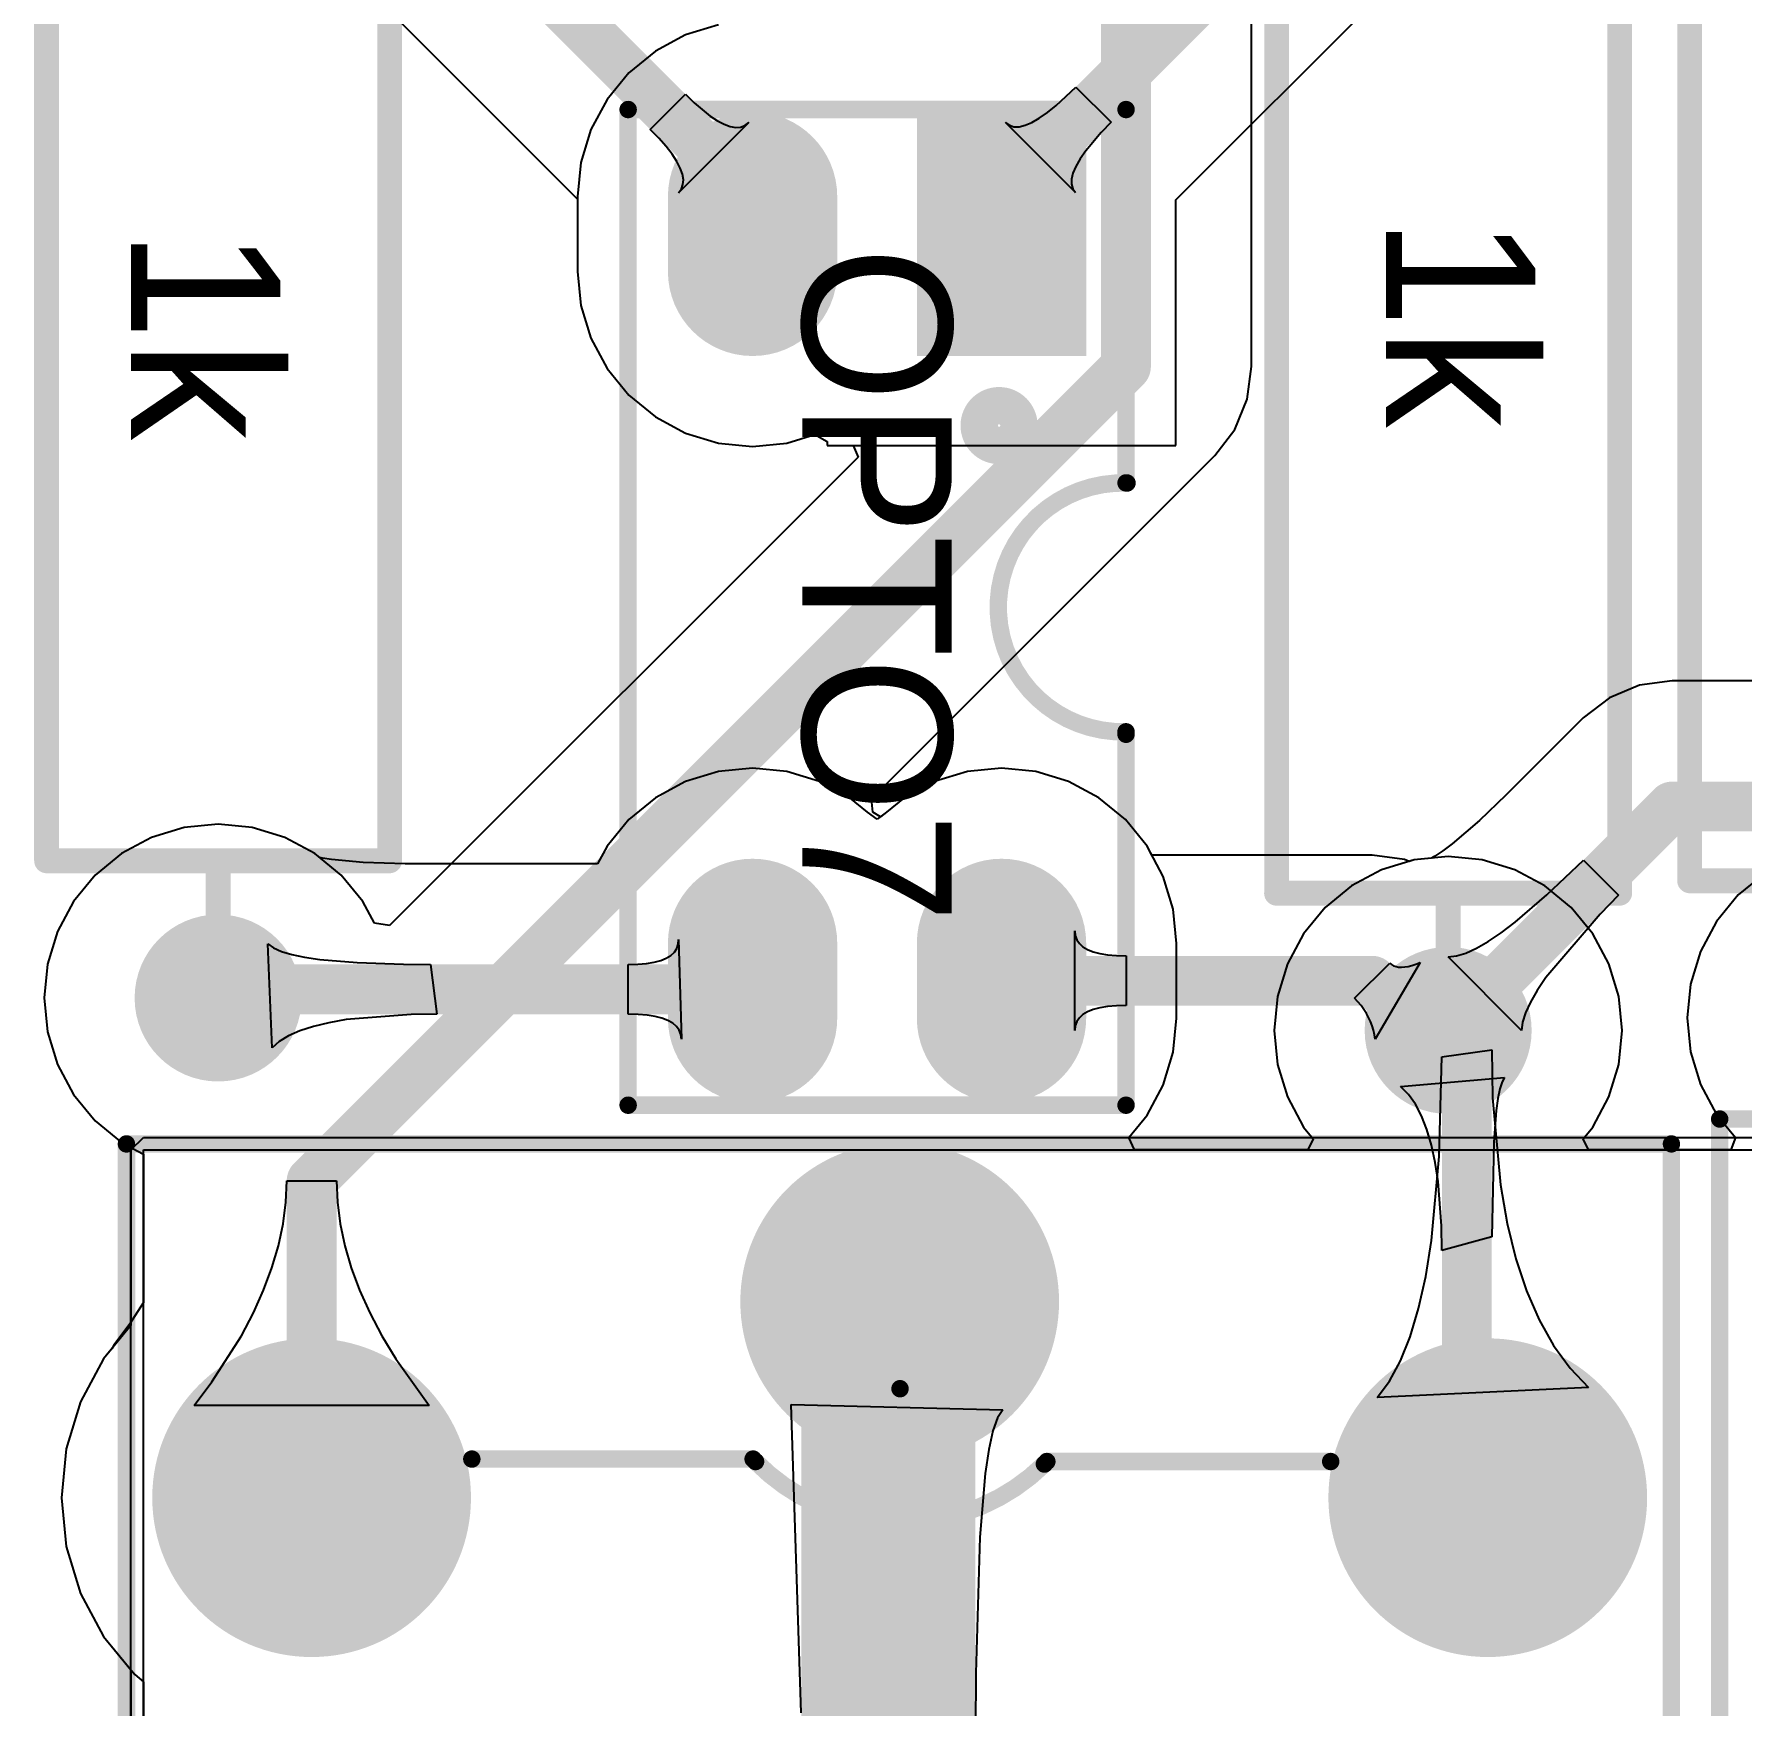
# Model space of a CAD drawing. Header units: millimetres. Extents: x 0 to 190, y 0 to 100.
# Drawn here: x 112.42 to 129.85, y 21.89 to 38.95 of the extents above; entities that cross this region are included whole.
import ezdxf

# ---------------------------------------------------------------- set-up
doc = ezdxf.new("R2010")
doc.units = ezdxf.units.MM
for name, color, linetype in [('BottomLayer', 5, 'Continuous'), ('BottomSolder', 6, 'Continuous'), ('MultiLayer', 9, 'Continuous'), ('PadHoleLayer', 156, 'Continuous'), ('TopLayer', 1, 'Continuous'), ('TopOverlay', 2, 'Continuous'), ('TopSolder', 216, 'Continuous')]:
    doc.layers.add(name, color=color, linetype=linetype)

msp = doc.modelspace()

# ---------------------------------------------------------------- hatches: boundary and pattern name
at = {"layer": 'BottomLayer'}
h = msp.add_hatch(color=5, dxfattribs=at)
edge = h.paths.add_edge_path()
edge.add_arc((119.753, 37.287), 0.762, 0, 180)
edge.add_line((118.991, 37.287), (118.991, 36.525))
edge.add_arc((119.753, 36.525), 0.762, 180, 360)
edge.add_line((120.515, 36.525), (120.515, 37.287))
msp.add_hatch(color=5, dxfattribs=at).paths.add_polyline_path([(123.055, 38.049), (123.055, 35.763), (121.531, 35.763), (121.531, 38.049)])
h = msp.add_hatch(color=5, dxfattribs=at)
edge = h.paths.add_edge_path()
edge.add_arc((119.753, 29.667), 0.762, 0, 180)
edge.add_line((118.991, 29.667), (118.991, 28.905))
edge.add_arc((119.753, 28.905), 0.762, 180, 360)
edge.add_line((120.515, 28.905), (120.515, 29.667))
h = msp.add_hatch(color=5, dxfattribs=at)
edge = h.paths.add_edge_path()
edge.add_arc((122.293, 29.667), 0.762, 0, 180)
edge.add_line((121.531, 29.667), (121.531, 28.905))
edge.add_arc((122.293, 28.905), 0.762, 180, 360)
edge.add_line((123.055, 28.905), (123.055, 29.667))
h = msp.add_hatch(color=5, dxfattribs=at)
edge = h.paths.add_edge_path()
edge.add_arc((114.3, 29.11), 0.75, 0, 360)
h = msp.add_hatch(color=5, dxfattribs=at)
edge = h.paths.add_edge_path()
edge.add_arc((126.85, 28.779), 0.75, 0, 360)
h = msp.add_hatch(color=5, dxfattribs=at)
edge = h.paths.add_edge_path()
edge.add_arc((121.254, 26.011), 1.524, 0, 360)
h = msp.add_hatch(color=5, dxfattribs=at)
edge = h.paths.add_edge_path()
edge.add_arc((115.254, 24.011), 1.524, 0, 360)
h = msp.add_hatch(color=5, dxfattribs=at)
edge = h.paths.add_edge_path()
edge.add_arc((127.254, 24.011), 1.524, 0, 360)
at = {"layer": 'BottomSolder'}
h = msp.add_hatch(color=6, dxfattribs=at)
edge = h.paths.add_edge_path()
edge.add_arc((119.753, 37.287), 0.864, 0, 180)
edge.add_line((118.89, 37.287), (118.89, 36.525))
edge.add_arc((119.753, 36.525), 0.864, 180, 360)
edge.add_line((120.617, 36.525), (120.617, 37.287))
msp.add_hatch(color=6, dxfattribs=at).paths.add_polyline_path([(123.157, 38.151), (123.157, 35.662), (121.43, 35.662), (121.43, 38.151)])
h = msp.add_hatch(color=6, dxfattribs=at)
edge = h.paths.add_edge_path()
edge.add_arc((119.753, 29.667), 0.864, 0, 180)
edge.add_line((118.89, 29.667), (118.89, 28.905))
edge.add_arc((119.753, 28.905), 0.864, 180, 360)
edge.add_line((120.617, 28.905), (120.617, 29.667))
h = msp.add_hatch(color=6, dxfattribs=at)
edge = h.paths.add_edge_path()
edge.add_arc((122.293, 29.667), 0.864, 0, 180)
edge.add_line((121.43, 29.667), (121.43, 28.905))
edge.add_arc((122.293, 28.905), 0.864, 180, 360)
edge.add_line((123.157, 28.905), (123.157, 29.667))
h = msp.add_hatch(color=6, dxfattribs=at)
edge = h.paths.add_edge_path()
edge.add_arc((114.3, 29.11), 0.852, 0, 360)
h = msp.add_hatch(color=6, dxfattribs=at)
edge = h.paths.add_edge_path()
edge.add_arc((126.85, 28.779), 0.852, 0, 360)
h = msp.add_hatch(color=6, dxfattribs=at)
edge = h.paths.add_edge_path()
edge.add_arc((121.254, 26.011), 1.626, 0, 360)
h = msp.add_hatch(color=6, dxfattribs=at)
edge = h.paths.add_edge_path()
edge.add_arc((115.254, 24.011), 1.626, 0, 360)
h = msp.add_hatch(color=6, dxfattribs=at)
edge = h.paths.add_edge_path()
edge.add_arc((127.254, 24.011), 1.626, 0, 360)
at = {"layer": 'MultiLayer'}
h = msp.add_hatch(color=9, dxfattribs=at)
edge = h.paths.add_edge_path()
edge.add_arc((119.753, 37.287), 0.762, 0, 180)
edge.add_line((118.991, 37.287), (118.991, 36.525))
edge.add_arc((119.753, 36.525), 0.762, 180, 360)
edge.add_line((120.515, 36.525), (120.515, 37.287))
msp.add_hatch(color=9, dxfattribs=at).paths.add_polyline_path([(123.055, 38.049), (123.055, 35.763), (121.531, 35.763), (121.531, 38.049)])
h = msp.add_hatch(color=9, dxfattribs=at)
edge = h.paths.add_edge_path()
edge.add_arc((119.753, 29.667), 0.762, 0, 180)
edge.add_line((118.991, 29.667), (118.991, 28.905))
edge.add_arc((119.753, 28.905), 0.762, 180, 360)
edge.add_line((120.515, 28.905), (120.515, 29.667))
h = msp.add_hatch(color=9, dxfattribs=at)
edge = h.paths.add_edge_path()
edge.add_arc((122.293, 29.667), 0.762, 0, 180)
edge.add_line((121.531, 29.667), (121.531, 28.905))
edge.add_arc((122.293, 28.905), 0.762, 180, 360)
edge.add_line((123.055, 28.905), (123.055, 29.667))
h = msp.add_hatch(color=9, dxfattribs=at)
edge = h.paths.add_edge_path()
edge.add_arc((114.3, 29.11), 0.75, 0, 360)
h = msp.add_hatch(color=9, dxfattribs=at)
edge = h.paths.add_edge_path()
edge.add_arc((126.85, 28.779), 0.75, 0, 360)
h = msp.add_hatch(color=9, dxfattribs=at)
edge = h.paths.add_edge_path()
edge.add_arc((121.254, 26.011), 1.524, 0, 360)
h = msp.add_hatch(color=9, dxfattribs=at)
edge = h.paths.add_edge_path()
edge.add_arc((115.254, 24.011), 1.524, 0, 360)
h = msp.add_hatch(color=9, dxfattribs=at)
edge = h.paths.add_edge_path()
edge.add_arc((127.254, 24.011), 1.524, 0, 360)
at = {"layer": 'PadHoleLayer'}
h = msp.add_hatch(color=156, dxfattribs=at)
edge = h.paths.add_edge_path()
edge.add_arc((119.753, 36.906), 0.394, 0, 360)
h = msp.add_hatch(color=156, dxfattribs=at)
edge = h.paths.add_edge_path()
edge.add_arc((122.293, 36.906), 0.394, 0, 360)
h = msp.add_hatch(color=156, dxfattribs=at)
edge = h.paths.add_edge_path()
edge.add_arc((119.753, 29.286), 0.394, 0, 360)
h = msp.add_hatch(color=156, dxfattribs=at)
edge = h.paths.add_edge_path()
edge.add_arc((122.293, 29.286), 0.394, 0, 360)
h = msp.add_hatch(color=156, dxfattribs=at)
edge = h.paths.add_edge_path()
edge.add_arc((114.3, 29.11), 0.35, 0, 360)
h = msp.add_hatch(color=156, dxfattribs=at)
edge = h.paths.add_edge_path()
edge.add_arc((126.85, 28.779), 0.35, 0, 360)
h = msp.add_hatch(color=156, dxfattribs=at)
edge = h.paths.add_edge_path()
edge.add_arc((121.254, 26.011), 0.571, 0, 360)
h = msp.add_hatch(color=156, dxfattribs=at)
edge = h.paths.add_edge_path()
edge.add_arc((115.254, 24.011), 0.571, 0, 360)
h = msp.add_hatch(color=156, dxfattribs=at)
edge = h.paths.add_edge_path()
edge.add_arc((127.254, 24.011), 0.571, 0, 360)
at = {"layer": 'TopLayer'}
h = msp.add_hatch(color=1, dxfattribs=at)
edge = h.paths.add_edge_path()
edge.add_arc((119.753, 37.287), 0.762, 0, 180)
edge.add_line((118.991, 37.287), (118.991, 36.525))
edge.add_arc((119.753, 36.525), 0.762, 180, 360)
edge.add_line((120.515, 36.525), (120.515, 37.287))
msp.add_hatch(color=1, dxfattribs=at).paths.add_polyline_path([(123.055, 38.049), (123.055, 35.763), (121.531, 35.763), (121.531, 38.049)])
h = msp.add_hatch(color=1, dxfattribs=at)
edge = h.paths.add_edge_path()
edge.add_arc((119.753, 29.667), 0.762, 0, 180)
edge.add_line((118.991, 29.667), (118.991, 28.905))
edge.add_arc((119.753, 28.905), 0.762, 180, 360)
edge.add_line((120.515, 28.905), (120.515, 29.667))
h = msp.add_hatch(color=1, dxfattribs=at)
edge = h.paths.add_edge_path()
edge.add_arc((122.293, 29.667), 0.762, 0, 180)
edge.add_line((121.531, 29.667), (121.531, 28.905))
edge.add_arc((122.293, 28.905), 0.762, 180, 360)
edge.add_line((123.055, 28.905), (123.055, 29.667))
h = msp.add_hatch(color=1, dxfattribs=at)
edge = h.paths.add_edge_path()
edge.add_arc((114.3, 29.11), 0.75, 0, 360)
h = msp.add_hatch(color=1, dxfattribs=at)
edge = h.paths.add_edge_path()
edge.add_arc((126.85, 28.779), 0.75, 0, 360)
h = msp.add_hatch(color=1, dxfattribs=at)
edge = h.paths.add_edge_path()
edge.add_arc((121.254, 26.011), 1.524, 0, 360)
h = msp.add_hatch(color=1, dxfattribs=at)
edge = h.paths.add_edge_path()
edge.add_arc((115.254, 24.011), 1.524, 0, 360)
h = msp.add_hatch(color=1, dxfattribs=at)
edge = h.paths.add_edge_path()
edge.add_arc((127.254, 24.011), 1.524, 0, 360)
at = {"layer": 'TopSolder'}
h = msp.add_hatch(color=216, dxfattribs=at)
edge = h.paths.add_edge_path()
edge.add_arc((119.753, 37.287), 0.864, 0, 180)
edge.add_line((118.89, 37.287), (118.89, 36.525))
edge.add_arc((119.753, 36.525), 0.864, 180, 360)
edge.add_line((120.617, 36.525), (120.617, 37.287))
msp.add_hatch(color=216, dxfattribs=at).paths.add_polyline_path([(123.157, 38.151), (123.157, 35.662), (121.43, 35.662), (121.43, 38.151)])
h = msp.add_hatch(color=216, dxfattribs=at)
edge = h.paths.add_edge_path()
edge.add_arc((119.753, 29.667), 0.864, 0, 180)
edge.add_line((118.89, 29.667), (118.89, 28.905))
edge.add_arc((119.753, 28.905), 0.864, 180, 360)
edge.add_line((120.617, 28.905), (120.617, 29.667))
h = msp.add_hatch(color=216, dxfattribs=at)
edge = h.paths.add_edge_path()
edge.add_arc((122.293, 29.667), 0.864, 0, 180)
edge.add_line((121.43, 29.667), (121.43, 28.905))
edge.add_arc((122.293, 28.905), 0.864, 180, 360)
edge.add_line((123.157, 28.905), (123.157, 29.667))
h = msp.add_hatch(color=216, dxfattribs=at)
edge = h.paths.add_edge_path()
edge.add_arc((114.3, 29.11), 0.852, 0, 360)
h = msp.add_hatch(color=216, dxfattribs=at)
edge = h.paths.add_edge_path()
edge.add_arc((126.85, 28.779), 0.852, 0, 360)
h = msp.add_hatch(color=216, dxfattribs=at)
edge = h.paths.add_edge_path()
edge.add_arc((121.254, 26.011), 1.626, 0, 360)
h = msp.add_hatch(color=216, dxfattribs=at)
edge = h.paths.add_edge_path()
edge.add_arc((115.254, 24.011), 1.626, 0, 360)
h = msp.add_hatch(color=216, dxfattribs=at)
edge = h.paths.add_edge_path()
edge.add_arc((127.254, 24.011), 1.626, 0, 360)

# ---------------------------------------------------------------- linework, layer by layer
at = {"layer": 'BottomLayer'}
for p, q in [((124.071, 37.254), (126.122, 39.304)), ((119.405, 39.04), (119.07, 38.938)), ((119.07, 38.938), (118.761, 38.773)), ((118.761, 38.773), (118.49, 38.551)), ((118.49, 38.551), (118.268, 38.28)), ((122.851, 38.218), (123.052, 38.405)), ((123.052, 38.405), (123.412, 38.046)), ((118.268, 38.28), (118.103, 37.971)), ((122.761, 38.146), (122.851, 38.218)), ((123.049, 37.328), (122.334, 38.043)), ((122.334, 38.043), (122.373, 38.015)), ((122.373, 38.015), (122.42, 38.001)), ((122.42, 38.001), (122.473, 38.001)), ((122.473, 38.001), (122.534, 38.016)), ((122.534, 38.016), (122.603, 38.045)), ((122.603, 38.045), (122.678, 38.088)), ((122.678, 38.088), (122.761, 38.146)), ((123.412, 38.046), (123.311, 37.942)), ((118.103, 37.971), (118.001, 37.636)), ((123.311, 37.942), (123.152, 37.755)), ((118.001, 37.636), (117.967, 37.287)), ((123.094, 37.672), (123.051, 37.596)), ((123.152, 37.755), (123.094, 37.672)), ((123.022, 37.528), (123.007, 37.467)), ((123.007, 37.467), (123.007, 37.414)), ((123.051, 37.596), (123.022, 37.528)), ((117.967, 37.287), (117.967, 36.525)), ((123.007, 37.414), (123.021, 37.367)), ((123.021, 37.367), (123.049, 37.328)), ((124.071, 34.747), (124.071, 37.254)), ((117.967, 36.525), (118.001, 36.177)), ((118.001, 36.177), (118.103, 35.842)), ((118.103, 35.842), (118.268, 35.533)), ((118.268, 35.533), (118.49, 35.262)), ((118.49, 35.262), (118.761, 35.04)), ((118.761, 35.04), (119.07, 34.875)), ((119.07, 34.875), (119.405, 34.773)), ((120.102, 34.773), (120.388, 34.86)), ((120.388, 34.86), (120.515, 34.787)), ((119.405, 34.773), (119.753, 34.739)), ((119.753, 34.739), (120.102, 34.773)), ((120.515, 34.787), (120.515, 34.747)), ((120.515, 34.747), (124.071, 34.747)), ((128.804, 32.302), (128.495, 32.174)), ((129.135, 32.345), (128.804, 32.302)), ((137.245, 32.345), (129.135, 32.345)), ((128.495, 32.174), (128.229, 31.97)), ((128.229, 31.97), (127.44, 31.18)), ((119.405, 31.42), (119.07, 31.318)), ((119.753, 31.454), (119.405, 31.42)), ((120.102, 31.42), (119.753, 31.454)), ((120.437, 31.318), (120.102, 31.42)), ((121.945, 31.42), (121.61, 31.318)), ((122.293, 31.454), (121.945, 31.42)), ((122.642, 31.42), (122.293, 31.454)), ((122.977, 31.318), (122.642, 31.42)), ((119.07, 31.318), (118.761, 31.153)), ((120.746, 31.153), (120.437, 31.318)), ((121.61, 31.318), (121.301, 31.153)), ((123.286, 31.153), (122.977, 31.318)), ((118.761, 31.153), (118.49, 30.931)), ((120.927, 31.005), (120.746, 31.153)), ((121.301, 31.153), (121.12, 31.005)), ((123.557, 30.931), (123.286, 31.153)), ((127.44, 31.18), (127.17, 30.922)), ((113.954, 30.85), (113.621, 30.749)), ((114.3, 30.885), (113.954, 30.85)), ((114.646, 30.85), (114.3, 30.885)), ((114.979, 30.749), (114.646, 30.85)), ((118.49, 30.931), (118.268, 30.66)), ((121.023, 30.935), (120.927, 31.005)), ((121.12, 31.005), (121.023, 30.935)), ((123.779, 30.66), (123.557, 30.931)), ((127.17, 30.922), (126.892, 30.684)), ((113.621, 30.749), (113.314, 30.585)), ((115.286, 30.585), (114.979, 30.749)), ((126.892, 30.684), (126.795, 30.611)), ((113.314, 30.585), (113.045, 30.365)), ((115.339, 30.542), (115.286, 30.585)), ((115.364, 30.537), (115.339, 30.542)), ((115.458, 30.523), (115.364, 30.537)), ((115.78, 30.494), (115.458, 30.523)), ((116.208, 30.479), (115.78, 30.494)), ((118.268, 30.66), (118.171, 30.479)), ((123.828, 30.567), (123.779, 30.66)), ((126.074, 30.567), (123.828, 30.567)), ((126.406, 30.524), (126.074, 30.567)), ((126.453, 30.504), (126.406, 30.524)), ((126.504, 30.519), (126.453, 30.504)), ((126.68, 30.537), (126.504, 30.519)), ((126.715, 30.557), (126.68, 30.537)), ((126.795, 30.611), (126.715, 30.557)), ((127.858, 30.162), (128.23, 30.518)), ((128.23, 30.518), (128.589, 30.159)), ((113.045, 30.365), (112.825, 30.096)), ((118.171, 30.479), (116.208, 30.479)), ((127.534, 29.885), (127.858, 30.162)), ((128.589, 30.159), (128.401, 29.967)), ((112.825, 30.096), (112.661, 29.789)), ((127.39, 29.776), (127.534, 29.885)), ((128.401, 29.967), (127.847, 29.319)), ((112.661, 29.789), (112.56, 29.456)), ((114.85, 28.6), (114.808, 29.661)), ((114.808, 29.661), (114.866, 29.622)), ((114.866, 29.622), (114.947, 29.586)), ((118.98, 29.615), (118.994, 29.658)), ((118.994, 29.658), (118.998, 29.706)), ((118.998, 29.706), (119.029, 28.691)), ((123.041, 28.779), (123.041, 29.794)), ((123.041, 29.794), (123.046, 29.746)), ((123.046, 29.746), (123.061, 29.703)), ((123.061, 29.703), (123.088, 29.665)), ((123.088, 29.665), (123.124, 29.632)), ((123.124, 29.632), (123.171, 29.604)), ((127.138, 29.618), (127.258, 29.687)), ((127.258, 29.687), (127.39, 29.776)), ((112.56, 29.456), (112.525, 29.11)), ((114.947, 29.586), (115.053, 29.555)), ((115.053, 29.555), (115.183, 29.528)), ((115.183, 29.528), (115.337, 29.504)), ((115.337, 29.504), (115.717, 29.471)), ((115.717, 29.471), (116.193, 29.454)), ((116.193, 29.454), (116.467, 29.452)), ((116.467, 29.452), (116.531, 28.944)), ((118.483, 29.452), (118.582, 29.455)), ((118.483, 28.944), (118.483, 29.452)), ((118.582, 29.455), (118.671, 29.462)), ((118.671, 29.462), (118.749, 29.475)), ((118.749, 29.475), (118.816, 29.493)), ((118.816, 29.493), (118.873, 29.516)), ((118.873, 29.516), (118.919, 29.543)), ((118.919, 29.543), (118.955, 29.576)), ((118.955, 29.576), (118.98, 29.615)), ((123.171, 29.604), (123.229, 29.581)), ((123.229, 29.581), (123.297, 29.563)), ((123.297, 29.563), (123.376, 29.55)), ((123.376, 29.55), (123.465, 29.543)), ((123.465, 29.543), (123.564, 29.54)), ((123.564, 29.54), (123.564, 29.032)), ((125.895, 29.107), (126.254, 29.466)), ((126.564, 29.472), (126.105, 28.689)), ((126.254, 29.466), (126.272, 29.451)), ((126.272, 29.451), (126.294, 29.439)), ((126.48, 29.443), (126.521, 29.456)), ((126.521, 29.456), (126.564, 29.472)), ((126.849, 29.529), (126.934, 29.539)), ((127.6, 28.779), (126.849, 29.529)), ((126.934, 29.539), (127.03, 29.569)), ((127.03, 29.569), (127.138, 29.618)), ((126.294, 29.439), (126.318, 29.43)), ((126.318, 29.43), (126.345, 29.426)), ((126.345, 29.426), (126.374, 29.425)), ((126.374, 29.425), (126.407, 29.427)), ((126.407, 29.427), (126.442, 29.433)), ((126.442, 29.433), (126.48, 29.443)), ((127.847, 29.319), (127.758, 29.187)), ((112.525, 29.11), (112.56, 28.764)), ((125.929, 29.07), (125.895, 29.107)), ((127.758, 29.187), (127.689, 29.067)), ((116.269, 28.941), (115.608, 28.889)), ((116.531, 28.944), (116.269, 28.941)), ((118.585, 28.942), (118.483, 28.944)), ((118.677, 28.934), (118.585, 28.942)), ((118.758, 28.921), (118.677, 28.934)), ((123.124, 28.941), (123.088, 28.908)), ((123.171, 28.969), (123.124, 28.941)), ((123.229, 28.992), (123.171, 28.969)), ((123.297, 29.009), (123.229, 28.992)), ((123.376, 29.022), (123.297, 29.009)), ((123.465, 29.03), (123.376, 29.022)), ((123.564, 29.032), (123.465, 29.03)), ((125.961, 29.032), (125.929, 29.07)), ((125.99, 28.993), (125.961, 29.032)), ((126.016, 28.952), (125.99, 28.993)), ((126.038, 28.911), (126.016, 28.952)), ((127.64, 28.959), (127.61, 28.863)), ((127.689, 29.067), (127.64, 28.959)), ((112.56, 28.764), (112.661, 28.431)), ((115.135, 28.776), (115.019, 28.724)), ((115.272, 28.82), (115.135, 28.776)), ((115.43, 28.858), (115.272, 28.82)), ((115.608, 28.889), (115.43, 28.858)), ((118.828, 28.904), (118.758, 28.921)), ((118.888, 28.881), (118.828, 28.904)), ((118.938, 28.853), (118.888, 28.881)), ((118.976, 28.82), (118.938, 28.853)), ((119.004, 28.782), (118.976, 28.82)), ((119.022, 28.739), (119.004, 28.782)), ((123.046, 28.827), (123.041, 28.779)), ((123.061, 28.87), (123.046, 28.827)), ((123.088, 28.908), (123.061, 28.87)), ((126.058, 28.869), (126.038, 28.911)), ((126.074, 28.825), (126.058, 28.869)), ((126.088, 28.781), (126.074, 28.825)), ((126.098, 28.735), (126.088, 28.781)), ((127.61, 28.863), (127.6, 28.779)), ((114.924, 28.665), (114.85, 28.6)), ((115.019, 28.724), (114.924, 28.665)), ((119.029, 28.691), (119.022, 28.739)), ((126.105, 28.689), (126.098, 28.735)), ((126.786, 28.509), (127.294, 28.582)), ((127.294, 28.582), (127.304, 28.09)), ((112.661, 28.431), (112.825, 28.124)), ((126.759, 27.492), (126.786, 28.509)), ((126.364, 28.208), (127.426, 28.298)), ((127.4, 28.254), (127.378, 28.183)), ((127.426, 28.298), (127.4, 28.254)), ((112.825, 28.124), (113.045, 27.855)), ((126.444, 28.126), (126.364, 28.208)), ((126.516, 28.026), (126.444, 28.126)), ((127.304, 28.09), (127.383, 27.204)), ((127.358, 28.086), (127.341, 27.963)), ((127.378, 28.183), (127.358, 28.086)), ((126.579, 27.906), (126.516, 28.026)), ((126.634, 27.767), (126.579, 27.906)), ((127.341, 27.963), (127.315, 27.638)), ((113.045, 27.855), (113.314, 27.635)), ((126.68, 27.609), (126.634, 27.767)), ((113.314, 27.635), (113.407, 27.585)), ((113.407, 27.585), (113.411, 27.559)), ((113.411, 27.559), (113.538, 27.686)), ((113.411, 0), (113.411, 27.559)), ((113.411, 27.559), (113.411, 25.769)), ((113.538, 27.686), (178.181, 27.686)), ((126.718, 27.432), (126.68, 27.609)), ((127.315, 27.638), (127.294, 26.674)), ((126.68, 26.635), (126.759, 27.492)), ((126.748, 27.236), (126.718, 27.432)), ((126.781, 26.786), (126.748, 27.236)), ((127.383, 27.204), (127.452, 26.81)), ((126.786, 26.532), (126.781, 26.786)), ((127.294, 26.674), (126.786, 26.532)), ((127.452, 26.81), (127.541, 26.449)), ((126.621, 26.268), (126.68, 26.635)), ((127.541, 26.449), (127.649, 26.121)), ((126.548, 25.94), (126.621, 26.268)), ((127.649, 26.121), (127.778, 25.825)), ((126.462, 25.653), (126.548, 25.94)), ((127.778, 25.825), (127.926, 25.563)), ((113.411, 25.769), (113.132, 25.429)), ((126.363, 25.407), (126.462, 25.653)), ((127.926, 25.563), (128.094, 25.333)), ((113.132, 25.429), (112.896, 24.988)), ((126.251, 25.201), (126.363, 25.407)), ((128.094, 25.333), (128.282, 25.136)), ((126.125, 25.035), (126.251, 25.201)), ((128.282, 25.136), (126.125, 25.035)), ((112.896, 24.988), (112.751, 24.509)), ((120.249, 21.817), (120.148, 24.962)), ((120.148, 24.962), (122.305, 24.907)), ((122.252, 24.827), (122.205, 24.693)), ((122.305, 24.907), (122.252, 24.827)), ((122.205, 24.693), (122.163, 24.503)), ((112.751, 24.509), (112.702, 24.011)), ((122.163, 24.503), (122.127, 24.259)), ((122.127, 24.259), (122.072, 23.608)), ((112.702, 24.011), (112.751, 23.513)), ((122.072, 23.608), (122.03, 22.221)), ((112.751, 23.513), (112.896, 23.034)), ((112.896, 23.034), (113.132, 22.593)), ((113.132, 22.593), (113.411, 22.253)), ((113.411, 22.253), (113.411, 13.742)), ((122.03, 22.221), (122.027, 21.65))]:
    msp.add_line(p, q, dxfattribs=at)
for points, const_width in [([(122.293, 37.287), (126.585, 41.579)], 0.508), ([(122.293, 36.906), (122.293, 37.287)], 0.508), ([(126.85, 28.779), (129.135, 31.064)], 0.508), ([(129.135, 31.064), (137.245, 31.064)], 0.508), ([(114.3, 29.11), (114.388, 29.198)], 0.508), ([(114.388, 29.198), (119.665, 29.198)], 0.508), ([(119.665, 29.198), (119.753, 29.286)], 0.508), ([(122.293, 29.286), (126.074, 29.286)], 0.508), ([(126.074, 29.286), (126.581, 28.779)], 0.508), ([(126.581, 28.779), (126.85, 28.779)], 0.508), ([(126.85, 28.779), (127.04, 28.589)], 0.508), ([(127.04, 24.225), (127.04, 28.589)], 0.508), ([(121.138, 25.895), (121.254, 26.011)], 1.778), ([(121.138, 4.561), (121.138, 25.895)], 1.778), ([(127.04, 24.225), (127.254, 24.011)], 0.508)]:
    msp.add_lwpolyline(points, dxfattribs=dict(at, const_width=const_width))
for points, const_width in [([(122.166, 37.287, 1), (122.42, 37.287, 1)], 0.254), ([(122.166, 37.287, 1), (122.42, 37.287, 1)], 0.254), ([(122.166, 36.906, 1), (122.42, 36.906, 1)], 0.254), ([(129.008, 31.064, 1), (129.262, 31.064, 1)], 0.254), ([(129.008, 31.064, 1), (129.262, 31.064, 1)], 0.254), ([(114.261, 29.198, 1), (114.515, 29.198, 1)], 0.254), ([(114.261, 29.198, 1), (114.515, 29.198, 1)], 0.254), ([(119.538, 29.198, 1), (119.792, 29.198, 1)], 0.254), ([(119.538, 29.198, 1), (119.792, 29.198, 1)], 0.254), ([(119.626, 29.286, 1), (119.88, 29.286, 1)], 0.254), ([(122.166, 29.286, 1), (122.42, 29.286, 1)], 0.254), ([(125.947, 29.286, 1), (126.201, 29.286, 1)], 0.254), ([(125.947, 29.286, 1), (126.201, 29.286, 1)], 0.254), ([(114.173, 29.11, 1), (114.427, 29.11, 1)], 0.254), ([(126.454, 28.779, 1), (126.708, 28.779, 1)], 0.254), ([(126.454, 28.779, 1), (126.708, 28.779, 1)], 0.254), ([(126.723, 28.779, 1), (126.977, 28.779, 1)], 0.254), ([(126.723, 28.779, 1), (126.977, 28.779, 1)], 0.254), ([(126.723, 28.779, 1), (126.977, 28.779, 1)], 0.254), ([(126.913, 28.589, 1), (127.167, 28.589, 1)], 0.254), ([(126.913, 28.589, 1), (127.167, 28.589, 1)], 0.254), ([(120.809, 26.011, 1), (121.698, 26.011, 1)], 0.889), ([(120.694, 25.895, 1), (121.583, 25.895, 1)], 0.889), ([(120.694, 25.895, 1), (121.583, 25.895, 1)], 0.889), ([(126.913, 24.225, 1), (127.167, 24.225, 1)], 0.254), ([(126.913, 24.225, 1), (127.167, 24.225, 1)], 0.254), ([(127.127, 24.011, 1), (127.381, 24.011, 1)], 0.254)]:
    msp.add_lwpolyline(points, format="xyb", close=True, dxfattribs=dict(at, const_width=const_width))
at = {"layer": 'TopLayer'}
for p, q in [((124.844, 35.553), (124.844, 43.977)), ((114.963, 40.266), (117.967, 37.262)), ((118.708, 37.973), (119.068, 38.332)), ((119.068, 38.332), (119.158, 38.245)), ((119.158, 38.245), (119.322, 38.11)), ((119.714, 38.043), (118.998, 37.327)), ((119.322, 38.11), (119.395, 38.062)), ((119.395, 38.062), (119.463, 38.026)), ((119.463, 38.026), (119.525, 38.004)), ((119.525, 38.004), (119.581, 37.994)), ((119.581, 37.994), (119.631, 37.997)), ((119.631, 37.997), (119.675, 38.014)), ((119.675, 38.014), (119.714, 38.043)), ((118.795, 37.883), (118.708, 37.973)), ((118.87, 37.798), (118.795, 37.883)), ((118.931, 37.719), (118.87, 37.798)), ((118.979, 37.645), (118.931, 37.719)), ((119.015, 37.578), (118.979, 37.645)), ((119.037, 37.516), (119.015, 37.578)), ((119.047, 37.46), (119.037, 37.516)), ((118.998, 37.327), (119.027, 37.366)), ((119.027, 37.366), (119.043, 37.41)), ((119.043, 37.41), (119.047, 37.46)), ((117.967, 37.262), (117.967, 36.525)), ((117.967, 36.525), (118.001, 36.177)), ((118.001, 36.177), (118.103, 35.842)), ((118.103, 35.842), (118.268, 35.533)), ((124.801, 35.221), (124.844, 35.553)), ((118.268, 35.533), (118.49, 35.262)), ((118.49, 35.262), (118.761, 35.04)), ((124.673, 34.912), (124.801, 35.221)), ((118.761, 35.04), (119.07, 34.875)), ((119.07, 34.875), (119.405, 34.773)), ((120.102, 34.773), (120.388, 34.86)), ((120.388, 34.86), (120.515, 34.787)), ((124.469, 34.647), (124.673, 34.912)), ((119.405, 34.773), (119.753, 34.739)), ((119.753, 34.739), (120.102, 34.773)), ((120.515, 34.787), (120.515, 34.747)), ((120.515, 34.747), (120.78, 34.747)), ((120.78, 34.747), (120.829, 34.63)), ((120.829, 34.63), (116.05, 29.851)), ((120.966, 31.143), (124.469, 34.647)), ((121.945, 31.42), (121.61, 31.318)), ((122.293, 31.454), (121.945, 31.42)), ((122.642, 31.42), (122.293, 31.454)), ((122.977, 31.318), (122.642, 31.42)), ((121.61, 31.318), (121.301, 31.153)), ((123.286, 31.153), (122.977, 31.318)), ((120.98, 31.006), (120.966, 31.143)), ((121.301, 31.153), (121.12, 31.005)), ((123.557, 30.931), (123.286, 31.153)), ((113.954, 30.85), (113.621, 30.749)), ((114.3, 30.885), (113.954, 30.85)), ((114.646, 30.85), (114.3, 30.885)), ((114.979, 30.749), (114.646, 30.85)), ((121.058, 30.96), (120.98, 31.006)), ((121.12, 31.005), (121.058, 30.96)), ((123.779, 30.66), (123.557, 30.931)), ((113.621, 30.749), (113.314, 30.585)), ((115.286, 30.585), (114.979, 30.749)), ((113.314, 30.585), (113.045, 30.365)), ((115.555, 30.365), (115.286, 30.585)), ((123.944, 30.351), (123.779, 30.66)), ((126.504, 30.519), (126.171, 30.418)), ((126.85, 30.554), (126.504, 30.519)), ((127.196, 30.519), (126.85, 30.554)), ((127.529, 30.418), (127.196, 30.519)), ((113.045, 30.365), (112.825, 30.096)), ((115.775, 30.096), (115.555, 30.365)), ((124.046, 30.016), (123.944, 30.351)), ((126.171, 30.418), (125.864, 30.254)), ((127.836, 30.254), (127.529, 30.418)), ((130.078, 30.381), (129.809, 30.161)), ((125.864, 30.254), (125.595, 30.034)), ((128.105, 30.034), (127.836, 30.254)), ((129.809, 30.161), (129.589, 29.892)), ((112.825, 30.096), (112.661, 29.789)), ((115.894, 29.874), (115.775, 30.096)), ((124.08, 29.667), (124.046, 30.016)), ((125.595, 30.034), (125.374, 29.765)), ((128.325, 29.765), (128.105, 30.034)), ((116.05, 29.851), (115.894, 29.874)), ((129.589, 29.892), (129.425, 29.585)), ((112.661, 29.789), (112.56, 29.456)), ((124.08, 28.905), (124.08, 29.667)), ((125.374, 29.765), (125.21, 29.458)), ((128.489, 29.458), (128.325, 29.765)), ((112.56, 29.456), (112.525, 29.11)), ((125.21, 29.458), (125.109, 29.125)), ((128.59, 29.125), (128.489, 29.458)), ((129.425, 29.585), (129.324, 29.252)), ((112.525, 29.11), (112.56, 28.764)), ((125.109, 29.125), (125.075, 28.779)), ((128.624, 28.779), (128.59, 29.125)), ((129.324, 29.252), (129.289, 28.906)), ((112.56, 28.764), (112.661, 28.431)), ((124.046, 28.557), (124.08, 28.905)), ((125.075, 28.779), (125.109, 28.433)), ((128.59, 28.433), (128.624, 28.779)), ((129.289, 28.906), (129.324, 28.56)), ((112.661, 28.431), (112.825, 28.124)), ((123.944, 28.222), (124.046, 28.557)), ((125.109, 28.433), (125.21, 28.1)), ((128.489, 28.1), (128.59, 28.433)), ((129.324, 28.56), (129.425, 28.227)), ((129.425, 28.227), (129.589, 27.92)), ((112.825, 28.124), (113.045, 27.855)), ((123.779, 27.913), (123.944, 28.222)), ((125.21, 28.1), (125.374, 27.793)), ((128.325, 27.793), (128.489, 28.1)), ((123.593, 27.686), (123.779, 27.913)), ((129.589, 27.92), (129.781, 27.686)), ((113.045, 27.855), (113.314, 27.635)), ((125.374, 27.793), (125.472, 27.674)), ((128.227, 27.674), (128.325, 27.793)), ((113.314, 27.635), (113.538, 27.515)), ((113.538, 0.381), (113.538, 27.559)), ((113.538, 27.559), (178.054, 27.559)), ((123.65, 27.559), (123.593, 27.686)), ((125.418, 27.559), (123.65, 27.559)), ((125.472, 27.674), (125.418, 27.559)), ((128.282, 27.559), (128.227, 27.674)), ((129.733, 27.559), (128.282, 27.559)), ((129.781, 27.686), (129.733, 27.559)), ((113.538, 27.515), (113.538, 26.004)), ((114.991, 27.025), (115, 27.243)), ((115, 27.243), (115.508, 27.243)), ((115.508, 27.243), (115.517, 27.025)), ((114.962, 26.804), (114.991, 27.025)), ((115.517, 27.025), (115.546, 26.804)), ((114.915, 26.58), (114.962, 26.804)), ((115.546, 26.804), (115.593, 26.58)), ((114.849, 26.355), (114.915, 26.58)), ((115.593, 26.58), (115.659, 26.355)), ((114.764, 26.127), (114.849, 26.355)), ((115.659, 26.355), (115.744, 26.127)), ((113.538, 26.004), (113.392, 25.776)), ((114.66, 25.896), (114.764, 26.127)), ((115.744, 26.127), (115.848, 25.896)), ((114.537, 25.664), (114.66, 25.896)), ((115.848, 25.896), (115.971, 25.664)), ((113.392, 25.776), (113.235, 25.567)), ((114.235, 25.192), (114.537, 25.664)), ((115.971, 25.664), (116.113, 25.429)), ((113.214, 25.53), (113.132, 25.429)), ((113.235, 25.567), (113.214, 25.53)), ((113.132, 25.429), (112.896, 24.988)), ((116.113, 25.429), (116.453, 24.952)), ((114.055, 24.952), (114.235, 25.192)), ((112.896, 24.988), (112.751, 24.509)), ((116.453, 24.952), (114.055, 24.952)), ((112.751, 24.509), (112.702, 24.011)), ((112.702, 24.011), (112.751, 23.513)), ((112.751, 23.513), (112.896, 23.034)), ((112.896, 23.034), (113.132, 22.593)), ((113.132, 22.593), (113.449, 22.206)), ((113.449, 22.206), (113.538, 22.133)), ((113.538, 22.133), (113.538, 13.846))]:
    msp.add_line(p, q, dxfattribs=at)
at = {"layer": 'TopLayer', "const_width": 0.508}
for points in [[(123.563, 35.553), (123.563, 46.744)], [(115.558, 41.483), (119.753, 37.287)], [(119.753, 36.906), (119.753, 37.287)], [(115.254, 27.243), (123.563, 35.553)], [(115.254, 24.011), (115.254, 27.243)]]:
    msp.add_lwpolyline(points, dxfattribs=at)
at = {"layer": 'TopLayer', "const_width": 0.254}
for points in [[(119.626, 37.287, 1), (119.88, 37.287, 1)], [(119.626, 37.287, 1), (119.88, 37.287, 1)], [(119.626, 36.906, 1), (119.88, 36.906, 1)], [(123.436, 35.553, 1), (123.69, 35.553, 1)], [(123.436, 35.553, 1), (123.69, 35.553, 1)], [(115.127, 27.243, 1), (115.381, 27.243, 1)], [(115.127, 27.243, 1), (115.381, 27.243, 1)], [(115.127, 24.011, 1), (115.381, 24.011, 1)]]:
    msp.add_lwpolyline(points, format="xyb", close=True, dxfattribs=at)
at = {"layer": 'TopOverlay'}
for points, const_width in [([(112.55, 30.51), (112.55, 40.51)], 0.254), ([(116.05, 30.51), (116.05, 40.51)], 0.254), ([(129.314, 30.306), (129.314, 40.306)], 0.254), ([(125.1, 30.179), (125.1, 40.179)], 0.254), ([(128.6, 30.179), (128.6, 40.179)], 0.254), ([(118.483, 28.016), (118.483, 38.176)], 0.178), ([(118.483, 38.176), (123.563, 38.176)], 0.178), ([(123.563, 34.366), (123.563, 38.176)], 0.178), ([(123.563, 28.016), (123.563, 31.801)], 0.178), ([(112.55, 30.51), (116.05, 30.51)], 0.254), ([(114.3, 29.668), (114.3, 30.43)], 0.254), ([(129.314, 30.306), (132.814, 30.306)], 0.254), ([(125.1, 30.179), (128.6, 30.179)], 0.254), ([(126.85, 29.337), (126.85, 30.099)], 0.254), ([(118.483, 28.016), (123.563, 28.016)], 0.178), ([(129.621, 27.875), (145.384, 27.875)], 0.178), ([(129.621, 8.485), (129.621, 27.875)], 0.178), ([(113.365, 8.231), (113.365, 27.621)], 0.178), ([(113.365, 27.621), (129.128, 27.621)], 0.178), ([(129.128, 8.231), (129.128, 27.621)], 0.178), ([(121.257, 19.935), (121.257, 25.123)], 0.178), ([(116.888, 24.405), (119.758, 24.405)], 0.178), ([(122.756, 24.38), (125.651, 24.38)], 0.178)]:
    msp.add_lwpolyline(points, dxfattribs=dict(at, const_width=const_width))
for points, const_width in [([(118.439, 38.176, 1), (118.528, 38.176, 1)], 0.0889), ([(118.439, 38.176, 1), (118.528, 38.176, 1)], 0.0889), ([(123.519, 38.176, 1), (123.608, 38.176, 1)], 0.0889), ([(123.519, 38.176, 1), (123.608, 38.176, 1)], 0.0889), ([(122.471, 34.951, 1), (122.065, 34.951, 1)], 0.381), ([(121.97, 34.951, 1), (122.16, 34.951, 1)], 0.191), ([(122.376, 34.951, 1), (122.567, 34.951, 1)], 0.191), ([(123.519, 34.366, 1), (123.608, 34.366, 1)], 0.0889), ([(123.529, 34.365, 1), (123.618, 34.365, 1)], 0.0889), ([(123.519, 31.826, 1), (123.608, 31.826, 1)], 0.0889), ([(123.519, 31.801, 1), (123.608, 31.801, 1)], 0.0889), ([(112.487, 30.51, 1), (112.614, 30.51, 1)], 0.127), ([(112.487, 30.51, 1), (112.614, 30.51, 1)], 0.127), ([(114.237, 30.43, 1), (114.364, 30.43, 1)], 0.127), ([(115.986, 30.51, 1), (116.113, 30.51, 1)], 0.127), ([(115.986, 30.51, 1), (116.113, 30.51, 1)], 0.127), ([(129.251, 30.306, 1), (129.378, 30.306, 1)], 0.127), ([(129.251, 30.306, 1), (129.378, 30.306, 1)], 0.127), ([(125.036, 30.179, 1), (125.163, 30.179, 1)], 0.127), ([(125.036, 30.179, 1), (125.163, 30.179, 1)], 0.127), ([(126.786, 30.099, 1), (126.913, 30.099, 1)], 0.127), ([(128.536, 30.179, 1), (128.663, 30.179, 1)], 0.127), ([(128.536, 30.179, 1), (128.663, 30.179, 1)], 0.127), ([(114.237, 29.668, 1), (114.364, 29.668, 1)], 0.127), ([(126.786, 29.337, 1), (126.913, 29.337, 1)], 0.127), ([(118.439, 28.016, 1), (118.528, 28.016, 1)], 0.0889), ([(118.439, 28.016, 1), (118.528, 28.016, 1)], 0.0889), ([(123.519, 28.016, 1), (123.608, 28.016, 1)], 0.0889), ([(123.519, 28.016, 1), (123.608, 28.016, 1)], 0.0889), ([(129.576, 27.875, 1), (129.665, 27.875, 1)], 0.0889), ([(129.576, 27.875, 1), (129.665, 27.875, 1)], 0.0889), ([(113.32, 27.621, 1), (113.409, 27.621, 1)], 0.0889), ([(113.32, 27.621, 1), (113.409, 27.621, 1)], 0.0889), ([(129.084, 27.621, 1), (129.172, 27.621, 1)], 0.0889), ([(129.084, 27.621, 1), (129.172, 27.621, 1)], 0.0889), ([(121.213, 25.123, 1), (121.302, 25.123, 1)], 0.0889), ([(116.844, 24.405, 1), (116.933, 24.405, 1)], 0.0889), ([(119.714, 24.405, 1), (119.803, 24.405, 1)], 0.0889), ([(119.739, 24.38, 1), (119.828, 24.38, 1)], 0.0889), ([(122.686, 24.354, 1), (122.775, 24.354, 1)], 0.0889), ([(122.711, 24.38, 1), (122.8, 24.38, 1)], 0.0889), ([(125.607, 24.38, 1), (125.696, 24.38, 1)], 0.0889)]:
    msp.add_lwpolyline(points, format="xyb", close=True, dxfattribs=dict(at, const_width=const_width))
at = {"layer": 'TopOverlay', "const_width": 0.178}
for points in [[(123.563, 31.826, -1.030551), (123.573, 34.365)], [(122.73, 24.354, -0.414214), (119.784, 24.38)]]:
    msp.add_lwpolyline(points, format="xyb", dxfattribs=at)

# ---------------------------------------------------------------- texts
at = {"layer": 'TopOverlay'}
for s, p in [('1k', (113.411, 36.957)), ('1k', (126.215, 37.083)), ('OPTO7', (120.262, 36.778))]:
    msp.add_text(s, height=1.524, rotation=270, dxfattribs=at).set_placement(p)

doc.saveas('drawing.dxf')
